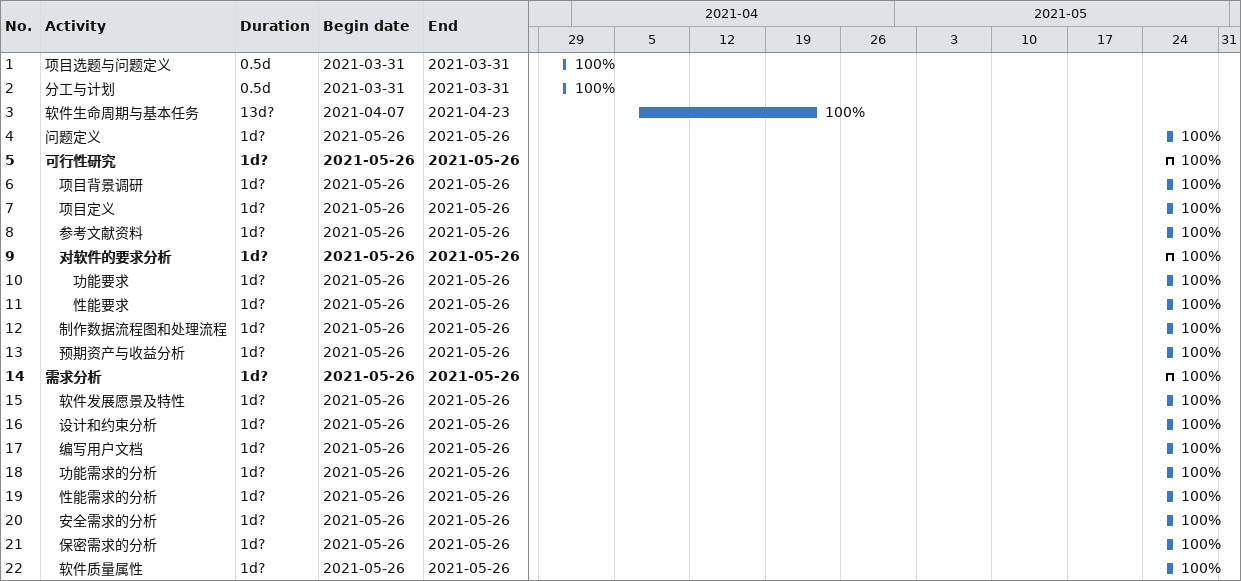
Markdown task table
| ID | Level | Task | Duration | Start | Finish | % complete |
|---|---|---|---|---|---|---|
| 1 | 1 | 项目选题与问题定义 | 0.5d | 2021-03-31 | 2021-03-31 | 100 |
| 2 | 1 | 分工与计划 | 0.5d | 2021-03-31 | 2021-03-31 | 100 |
| 3 | 1 | 软件生命周期与基本任务 | 13d? | 2021-04-07 | 2021-04-23 | 100 |
| 4 | 1 | 问题定义 | 1d? | 2021-05-26 | 2021-05-26 | 100 |
| 5 | 1 | **可行性研究** | 1d? | 2021-05-26 | 2021-05-26 | 100 |
| 6 | 2 | 项目背景调研 | 1d? | 2021-05-26 | 2021-05-26 | 100 |
| 7 | 2 | 项目定义 | 1d? | 2021-05-26 | 2021-05-26 | 100 |
| 8 | 2 | 参考文献资料 | 1d? | 2021-05-26 | 2021-05-26 | 100 |
| 9 | 2 | **对软件的要求分析** | 1d? | 2021-05-26 | 2021-05-26 | 100 |
| 10 | 3 | 功能要求 | 1d? | 2021-05-26 | 2021-05-26 | 100 |
| 11 | 3 | 性能要求 | 1d? | 2021-05-26 | 2021-05-26 | 100 |
| 12 | 2 | 制作数据流程图和处理流程 | 1d? | 2021-05-26 | 2021-05-26 | 100 |
| 13 | 2 | 预期资产与收益分析 | 1d? | 2021-05-26 | 2021-05-26 | 100 |
| 14 | 1 | **需求分析** | 1d? | 2021-05-26 | 2021-05-26 | 100 |
| 15 | 2 | 软件发展愿景及特性 | 1d? | 2021-05-26 | 2021-05-26 | 100 |
| 16 | 2 | 设计和约束分析 | 1d? | 2021-05-26 | 2021-05-26 | 100 |
| 17 | 2 | 编写用户文档 | 1d? | 2021-05-26 | 2021-05-26 | 100 |
| 18 | 2 | 功能需求的分析 | 1d? | 2021-05-26 | 2021-05-26 | 100 |
| 19 | 2 | 性能需求的分析 | 1d? | 2021-05-26 | 2021-05-26 | 100 |
| 20 | 2 | 安全需求的分析 | 1d? | 2021-05-26 | 2021-05-26 | 100 |
| 21 | 2 | 保密需求的分析 | 1d? | 2021-05-26 | 2021-05-26 | 100 |
| 22 | 2 | 软件质量属性 | 1d? | 2021-05-26 | 2021-05-26 | 100 |
